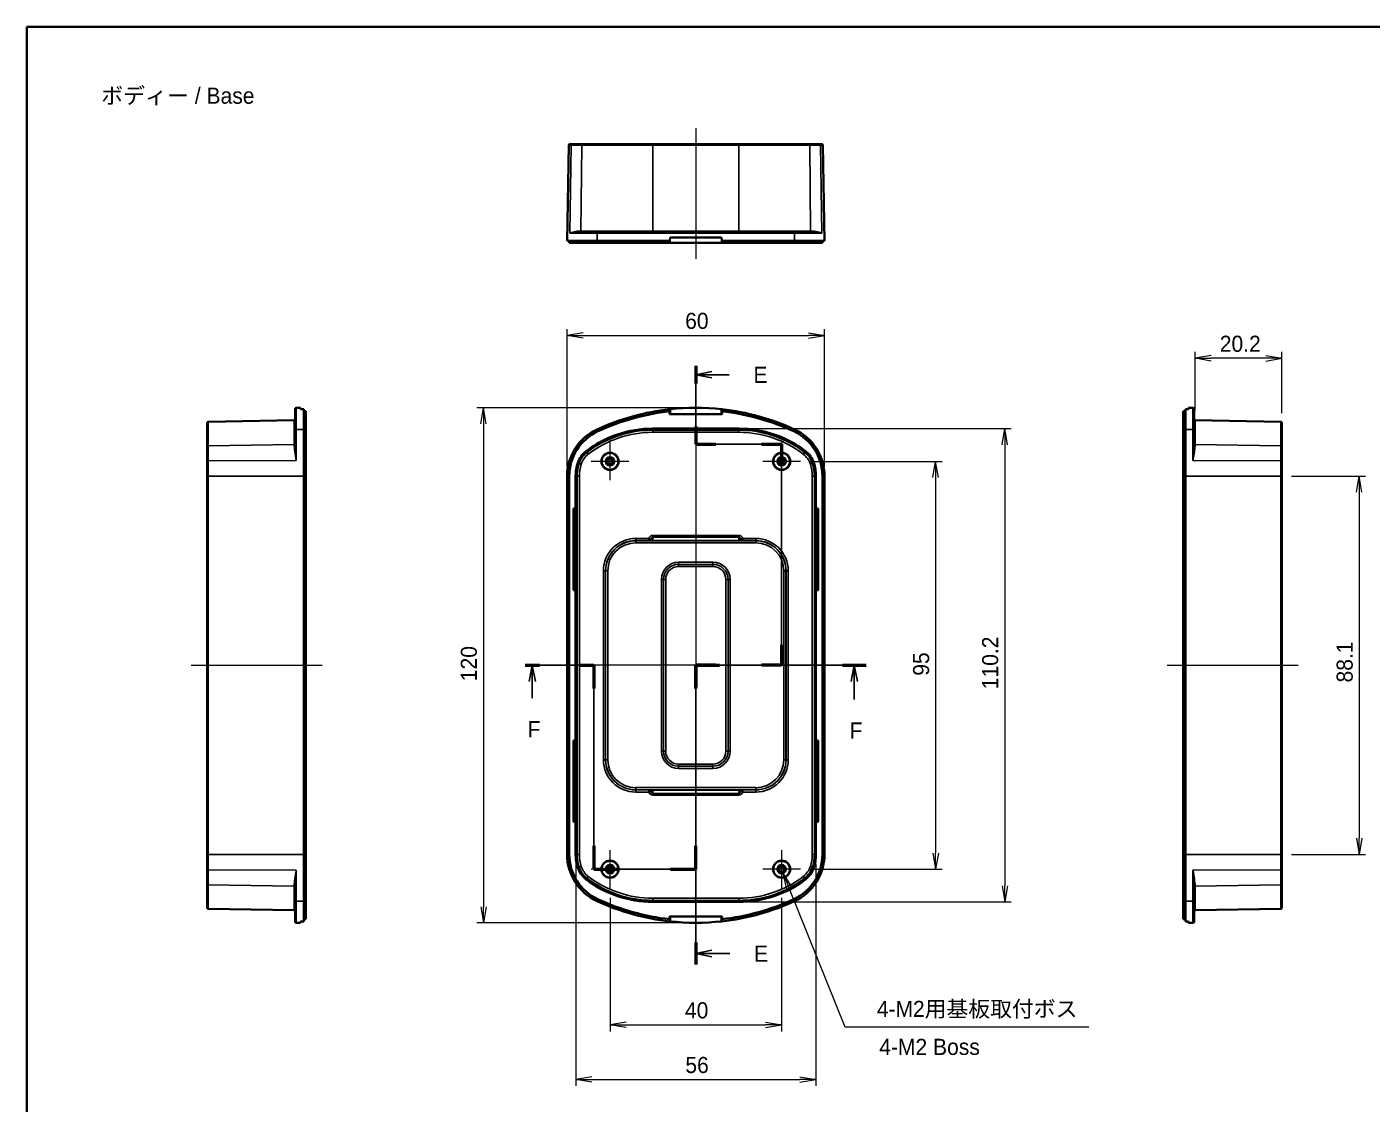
# Model space of a CAD drawing. Header units: millimetres. Extents: x 204 to 2721, y 201 to 622.
# Drawn here: x 1798.2 to 2111.7, y 371.3 to 622.2 of the extents above; entities that cross this region are included whole.
import ezdxf

# ---------------------------------------------------------------- set-up
doc = ezdxf.new("R2010")
doc.units = ezdxf.units.MM
doc.header["$LTSCALE"] = 1.5
doc.layers.get('Defpoints').update_dxf_attribs({"lineweight": 25})
for name, color, linetype, lineweight in [('Border (ISO)', 7, 'Continuous', 35), ('Center Mark (ISO)', 131, 'Continuous', 18), ('Centerline (ISO)', 131, 'Continuous', 18), ('Dimension (ISO)', 7, 'Continuous', 18), ('Section Line (ISO)', 7, 'Continuous', 25), ('Symbol (ISO)', 7, 'Continuous', 18), ('Visible (ISO)', 7, 'Continuous', 35), ('Visible Narrow (ISO)', 7, 'Continuous', 25)]:
    doc.layers.add(name, color=color, linetype=linetype, lineweight=lineweight)
doc.styles.add('Note Text (TK)', font='MS PGothic.ttf')
doc.dimstyles.new('Default - Method 1b (TK)', dxfattribs={"dimscale": 1.5, "dimtxt": 2.5, "dimasz": 2.5, "dimexe": 1, "dimexo": 1.5, "dimgap": 1, "dimtad": 1, "dimtoh": 1, "dimdsep": 46, "dimtxsty": 'Note Text (TK)', "dimblk": 'OPEN', "dimcen": 0.09, "dimdle": 5, "dimclrd": 100, "dimclre": 100, "dimclrt": 7, "dimadec": 1, "dimazin": 1, "dimtfac": 1, "dimtmove": 0, "dimatfit": 3, "dimldrblk": 'OPEN', "dimfxl": 1, "dimtolj": 1, "dimlwd": -1, "dimlwe": -1, "dimarcsym": 0})

# ---------------------------------------------------------------- blocks, each defined once
blk = doc.blocks.new('図面枠 tk図枠')
at = {"layer": 'Border (ISO)'}
for q in [(405.5, 289), (14.5, 8)]:
    blk.add_line((14.5, 289), q, dxfattribs=at)
blk = doc.blocks.new('_Open')
at = {"color": 0, "linetype": 'ByBlock', "lineweight": -2}
for p, q in [((-1, 0.167), (0, 0)), ((-1, -0.167), (0, 0)), ((0, 0), (-1, 0))]:
    blk.add_line(p, q, dxfattribs=at)
blk = doc.blocks.new('*D151')
at = {"layer": 'Defpoints', "color": 0}
for p in [(1984.13, 550.32), (1924.14, 517.55), (1984.13, 517.55)]:
    blk.add_point(p, dxfattribs=at)
at = {"layer": 'Dimension (ISO)', "color": 100}
for p, q in [((1924.14, 519.8), (1924.14, 551.82)), ((1984.13, 519.8), (1984.13, 551.82)), ((1927.89, 550.32), (1980.38, 550.32))]:
    blk.add_line(p, q, dxfattribs=at)
at = {"layer": 'Dimension (ISO)', "color": 100, "xscale": 3.75, "yscale": 3.75, "zscale": 3.75, "rotation": 180}
blk.add_blockref('_Open', (1924.14, 550.32), dxfattribs=at)
at = {"layer": 'Dimension (ISO)', "color": 100, "xscale": 3.75, "yscale": 3.75, "zscale": 3.75}
blk.add_blockref('_Open', (1984.13, 550.32), dxfattribs=at)
at = {"layer": 'Dimension (ISO)', "color": 7, "insert": (1951.65, 553.7), "char_height": 3.75, "attachment_point": 4, "style": 'Note Text (TK)'}
blk.add_mtext('\\A1;60', dxfattribs=at)
blk = doc.blocks.new('*D152')
at = {"layer": 'Defpoints', "color": 0}
for p in [(1954.14, 533.48), (1904.64, 413.52), (1954.14, 413.52)]:
    blk.add_point(p, dxfattribs=at)
at = {"layer": 'Dimension (ISO)', "color": 100}
for p, q in [((1951.89, 533.48), (1903.14, 533.48)), ((1904.64, 529.73), (1904.64, 417.27)), ((1951.89, 413.52), (1903.14, 413.52))]:
    blk.add_line(p, q, dxfattribs=at)
at = {"layer": 'Dimension (ISO)', "color": 100, "xscale": 3.75, "yscale": 3.75, "zscale": 3.75}
for p, rotation in [((1904.64, 533.48), 90), ((1904.64, 413.52), 270)]:
    blk.add_blockref('_Open', p, dxfattribs=dict(at, rotation=rotation))
at = {"layer": 'Dimension (ISO)', "color": 7, "insert": (1901.26, 469.79), "char_height": 3.75, "attachment_point": 4, "rotation": 90, "style": 'Note Text (TK)'}
blk.add_mtext('\\A1;120', dxfattribs=at)
blk = doc.blocks.new('*D153')
at = {"layer": 'Defpoints', "color": 0}
for p in [(1964.16, 528.63), (1964.16, 418.37), (2026.13, 418.37)]:
    blk.add_point(p, dxfattribs=at)
at = {"layer": 'Dimension (ISO)', "color": 100}
for p, q in [((1966.41, 528.63), (2027.63, 528.63)), ((2026.13, 524.88), (2026.13, 422.12)), ((1966.41, 418.37), (2027.63, 418.37))]:
    blk.add_line(p, q, dxfattribs=at)
at = {"layer": 'Dimension (ISO)', "color": 100, "xscale": 3.75, "yscale": 3.75, "zscale": 3.75}
for p, rotation in [((2026.13, 528.63), 90), ((2026.13, 418.37), 270)]:
    blk.add_blockref('_Open', p, dxfattribs=dict(at, rotation=rotation))
at = {"layer": 'Dimension (ISO)', "color": 7, "insert": (2022.76, 467.92), "char_height": 3.75, "attachment_point": 4, "rotation": 90, "style": 'Note Text (TK)'}
blk.add_mtext('\\A1;110.2', dxfattribs=at)
blk = doc.blocks.new('*D154')
at = {"layer": 'Defpoints', "color": 0}
for p in [(1926.14, 429.45), (1982.14, 429.45), (1982.14, 377)]:
    blk.add_point(p, dxfattribs=at)
at = {"layer": 'Dimension (ISO)', "color": 100}
for p, q in [((1926.14, 427.2), (1926.14, 375.5)), ((1982.14, 427.2), (1982.14, 375.5)), ((1929.89, 377), (1978.39, 377))]:
    blk.add_line(p, q, dxfattribs=at)
at = {"layer": 'Dimension (ISO)', "color": 100, "xscale": 3.75, "yscale": 3.75, "zscale": 3.75, "rotation": 180}
blk.add_blockref('_Open', (1926.14, 377), dxfattribs=at)
at = {"layer": 'Dimension (ISO)', "color": 100, "xscale": 3.75, "yscale": 3.75, "zscale": 3.75}
blk.add_blockref('_Open', (1982.14, 377), dxfattribs=at)
at = {"layer": 'Dimension (ISO)', "color": 7, "insert": (1951.7, 380.37), "char_height": 3.75, "attachment_point": 4, "style": 'Note Text (TK)'}
blk.add_mtext('\\A1;56', dxfattribs=at)
blk = doc.blocks.new('*D155')
at = {"layer": 'Defpoints', "color": 0}
for p in [(1973.76, 426.93), (1974.51, 425.07)]:
    blk.add_point(p, dxfattribs=at)
at = {"layer": 'Dimension (ISO)', "color": 100}
for p, q in [((1974, 426), (1974.27, 426)), ((1974.14, 425.86), (1974.14, 426.13)), ((1988.97, 389.22), (1975.91, 421.59)), ((2045.76, 389.22), (1988.97, 389.22))]:
    blk.add_line(p, q, dxfattribs=at)
at = {"layer": 'Dimension (ISO)', "color": 100, "xscale": 3.75, "yscale": 3.75, "zscale": 3.75, "rotation": 111.9615556118573}
blk.add_blockref('_Open', (1974.51, 425.07), dxfattribs=at)
at = {"layer": 'Dimension (ISO)', "color": 7, "insert": (1994.98, 393.25), "char_height": 3.75, "attachment_point": 4, "style": 'Note Text (TK)'}
blk.add_mtext('\\A1; \\fMS PGothic|b0|i0;{\\H3.7310;4-M2用基板取付ボス}', dxfattribs=at)
blk = doc.blocks.new('*D156')
at = {"layer": 'Defpoints', "color": 0}
for p in [(2070.49, 545), (2070.49, 530.58), (2090.74, 529.98)]:
    blk.add_point(p, dxfattribs=at)
at = {"layer": 'Dimension (ISO)', "color": 100}
for p, q in [((2070.49, 532.83), (2070.49, 546.5)), ((2090.74, 532.23), (2090.74, 546.5)), ((2086.99, 545), (2074.24, 545))]:
    blk.add_line(p, q, dxfattribs=at)
at = {"layer": 'Dimension (ISO)', "color": 100, "xscale": 3.75, "yscale": 3.75, "zscale": 3.75, "rotation": 180}
blk.add_blockref('_Open', (2070.49, 545), dxfattribs=at)
at = {"layer": 'Dimension (ISO)', "color": 100, "xscale": 3.75, "yscale": 3.75, "zscale": 3.75}
blk.add_blockref('_Open', (2090.74, 545), dxfattribs=at)
at = {"layer": 'Dimension (ISO)', "color": 7, "insert": (2076.25, 548.37), "char_height": 3.75, "attachment_point": 4, "style": 'Note Text (TK)'}
blk.add_mtext('\\A1;20.2', dxfattribs=at)
blk = doc.blocks.new('*D157')
at = {"layer": 'Defpoints', "color": 0}
for p in [(2090.74, 517.55), (2090.74, 429.45), (2108.74, 429.45)]:
    blk.add_point(p, dxfattribs=at)
at = {"layer": 'Dimension (ISO)', "color": 100}
for p, q in [((2092.99, 517.55), (2110.24, 517.55)), ((2108.74, 513.8), (2108.74, 433.2)), ((2092.99, 429.45), (2110.24, 429.45))]:
    blk.add_line(p, q, dxfattribs=at)
at = {"layer": 'Dimension (ISO)', "color": 100, "xscale": 3.75, "yscale": 3.75, "zscale": 3.75}
for p, rotation in [((2108.74, 517.55), 90), ((2108.74, 429.45), 270)]:
    blk.add_blockref('_Open', p, dxfattribs=dict(at, rotation=rotation))
at = {"layer": 'Dimension (ISO)', "color": 7, "insert": (2105.37, 469.49), "char_height": 3.75, "attachment_point": 4, "rotation": 90, "style": 'Note Text (TK)'}
blk.add_mtext('\\A1;88.1', dxfattribs=at)
blk = doc.blocks.new('*D166')
at = {"layer": 'Defpoints', "color": 0}
for p in [(1978.53, 521), (1978.53, 426), (2010.03, 426)]:
    blk.add_point(p, dxfattribs=at)
at = {"layer": 'Dimension (ISO)', "color": 100}
for p, q in [((1980.78, 521), (2011.53, 521)), ((2010.03, 517.25), (2010.03, 429.75)), ((1980.78, 426), (2011.53, 426))]:
    blk.add_line(p, q, dxfattribs=at)
at = {"layer": 'Dimension (ISO)', "color": 100, "xscale": 3.75, "yscale": 3.75, "zscale": 3.75}
for p, rotation in [((2010.03, 521), 90), ((2010.03, 426), 270)]:
    blk.add_blockref('_Open', p, dxfattribs=dict(at, rotation=rotation))
at = {"layer": 'Dimension (ISO)', "color": 7, "insert": (2006.66, 471.06), "char_height": 3.75, "attachment_point": 4, "rotation": 90, "style": 'Note Text (TK)'}
blk.add_mtext('\\A1;95', dxfattribs=at)
blk = doc.blocks.new('*D167')
at = {"layer": 'Defpoints', "color": 0}
for p in [(1934.14, 421.61), (1974.14, 421.61), (1974.14, 389.73)]:
    blk.add_point(p, dxfattribs=at)
at = {"layer": 'Dimension (ISO)', "color": 100}
for p, q in [((1934.14, 419.36), (1934.14, 388.23)), ((1974.14, 419.36), (1974.14, 388.23)), ((1937.89, 389.73), (1970.39, 389.73))]:
    blk.add_line(p, q, dxfattribs=at)
at = {"layer": 'Dimension (ISO)', "color": 100, "xscale": 3.75, "yscale": 3.75, "zscale": 3.75, "rotation": 180}
blk.add_blockref('_Open', (1934.14, 389.73), dxfattribs=at)
at = {"layer": 'Dimension (ISO)', "color": 100, "xscale": 3.75, "yscale": 3.75, "zscale": 3.75}
blk.add_blockref('_Open', (1974.14, 389.73), dxfattribs=at)
at = {"layer": 'Dimension (ISO)', "color": 7, "insert": (1951.6, 393.1), "char_height": 3.75, "attachment_point": 4, "style": 'Note Text (TK)'}
blk.add_mtext('\\A1;40', dxfattribs=at)
blk = doc.blocks.new('2dTransSection4')
at = {"layer": 'Section Line (ISO)', "linetype": 'Continuous'}
for p, q in [((118.43, 236.35), (118.43, 224.23)), ((120.93, 235.49), (118.43, 234.99)), ((120.93, 234.99), (118.43, 234.99)), ((118.43, 234.99), (120.93, 234.49)), ((123.6, 234.99), (120.93, 234.99)), ((118.43, 224.23), (131.76, 224.23)), ((131.76, 224.23), (131.76, 189.87)), ((131.76, 189.87), (118.43, 189.87)), ((118.43, 189.87), (118.43, 143.42)), ((120.93, 145.61), (118.43, 145.11)), ((120.93, 145.11), (118.43, 145.11)), ((118.43, 145.11), (120.93, 144.61)), ((123.7, 145.11), (120.93, 145.11))]:
    blk.add_line(p, q, dxfattribs=at)
at = {"layer": 'Section Line (ISO)', "linetype": 'Continuous', "lineweight": 50}
for p, q in [((118.43, 236.35), (118.43, 233.64)), ((118.43, 226.93), (118.43, 224.23)), ((118.43, 224.23), (121.54, 224.23)), ((128.65, 224.23), (131.76, 224.23)), ((131.76, 224.23), (131.76, 221.03)), ((131.76, 193.06), (131.76, 189.87)), ((121.54, 189.87), (118.43, 189.87)), ((118.43, 189.87), (118.43, 186.48)), ((131.76, 189.87), (128.65, 189.87)), ((118.43, 146.8), (118.43, 143.42))]:
    blk.add_line(p, q, dxfattribs=at)
at = {"layer": 'Section Line (ISO)', "char_height": 2.5, "attachment_point": 7, "style": 'Note Text (TK)'}
for insert in [(127.38, 233.72), (127.48, 143.84)]:
    blk.add_mtext('E', dxfattribs=dict(at, insert=insert))
blk = doc.blocks.new('2dTransSection5')
at = {"layer": 'Section Line (ISO)', "linetype": 'Continuous'}
for p, q in [((91.91, 189.87), (102.58, 189.87)), ((93.02, 189.87), (92.52, 187.37)), ((93.02, 187.37), (93.02, 189.87)), ((93.52, 187.37), (93.02, 189.87)), ((102.58, 189.87), (102.58, 158.2)), ((118.43, 158.2), (118.43, 189.87)), ((118.43, 189.87), (144.89, 189.87)), ((143.05, 189.87), (142.55, 187.37)), ((143.05, 187.37), (143.05, 189.87)), ((143.55, 187.37), (143.05, 189.87)), ((93.02, 184.75), (93.02, 187.37)), ((143.05, 184.54), (143.05, 187.37)), ((102.58, 158.2), (118.43, 158.2))]:
    blk.add_line(p, q, dxfattribs=at)
at = {"layer": 'Section Line (ISO)', "linetype": 'Continuous', "lineweight": 50}
for p, q in [((91.91, 189.87), (94.13, 189.87)), ((100.35, 189.87), (102.58, 189.87)), ((102.58, 189.87), (102.58, 186.26)), ((118.43, 186.26), (118.43, 189.87)), ((118.43, 189.87), (122.12, 189.87)), ((141.2, 189.87), (144.89, 189.87)), ((102.58, 161.81), (102.58, 158.2)), ((118.43, 158.2), (118.43, 161.81)), ((102.58, 158.2), (106.53, 158.2)), ((114.48, 158.2), (118.43, 158.2))]:
    blk.add_line(p, q, dxfattribs=at)
at = {"layer": 'Section Line (ISO)', "char_height": 2.5, "attachment_point": 7, "style": 'Note Text (TK)'}
for insert in [(92.31, 178.7), (142.33, 178.49)]:
    blk.add_mtext('F', dxfattribs=dict(at, insert=insert))

msp = doc.modelspace()

# ---------------------------------------------------------------- linework, layer by layer
at = {"layer": 'Center Mark (ISO)', "linetype": 'Continuous'}
for p, q in [((1934.135, 525.393), (1934.135, 516.606)), ((1974.135, 525.393), (1974.135, 516.606)), ((1938.528, 520.999), (1929.742, 520.999)), ((1978.528, 520.999), (1969.742, 520.999)), ((1934.135, 430.393), (1934.135, 421.606)), ((1974.135, 430.393), (1974.135, 421.606)), ((1938.528, 425.999), (1929.742, 425.999)), ((1978.528, 425.999), (1969.742, 425.999))]:
    msp.add_line(p, q, dxfattribs=at)
at = {"layer": 'Centerline (ISO)', "linetype": 'Continuous'}
for p, q in [((1954.135, 598.651), (1954.135, 568.151)), ((1954.135, 537.249), (1954.135, 409.749)), ((1836.527, 473.499), (1867.027, 473.499)), ((1987.885, 473.499), (1920.385, 473.499)), ((2063.99, 473.499), (2094.49, 473.499))]:
    msp.add_line(p, q, dxfattribs=at)
at = {"layer": 'Visible (ISO)'}
for p, q in [((1924.144, 572.401), (1924.532, 594.655)), ((1924.782, 594.901), (1925.333, 594.901)), ((1925.333, 594.901), (1927.739, 594.901)), ((1927.739, 594.901), (1944.112, 594.901)), ((1964.158, 594.901), (1944.112, 594.901)), ((1964.158, 594.901), (1980.531, 594.901)), ((1980.531, 594.901), (1982.937, 594.901)), ((1982.937, 594.901), (1983.488, 594.901)), ((1984.126, 572.401), (1983.738, 594.655)), ((1927.154, 574.401), (1931.233, 574.401)), ((1931.233, 574.401), (1977.037, 574.401)), ((1977.037, 574.401), (1981.116, 574.401)), ((1931.116, 572.401), (1924.144, 572.401)), ((1924.635, 571.901), (1924.635, 572.401)), ((1924.635, 571.901), (1931.321, 571.901)), ((1948.07, 572.401), (1931.116, 572.401)), ((1931.321, 571.901), (1948.026, 571.901)), ((1948.07, 572.401), (1948.026, 571.901)), ((1948.026, 571.901), (1960.244, 571.901)), ((1948.135, 573.151), (1948.07, 572.401)), ((1960.135, 573.151), (1948.135, 573.151)), ((1960.201, 572.401), (1960.135, 573.151)), ((1960.244, 571.901), (1960.201, 572.401)), ((1977.155, 572.401), (1960.201, 572.401)), ((1960.244, 571.901), (1976.949, 571.901)), ((1976.949, 571.901), (1983.635, 571.901)), ((1984.126, 572.401), (1977.155, 572.401)), ((1983.635, 571.901), (1983.635, 572.401)), ((1860.777, 528.186), (1860.777, 533.21)), ((1861.023, 533.46), (1862.027, 533.478)), ((1862.027, 533.478), (1862.027, 533.149)), ((1862.777, 533.155), (1862.777, 528.441)), ((1948.07, 532.661), (1948.07, 533.155)), ((1948.135, 531.999), (1948.135, 533.149)), ((1960.135, 533.149), (1960.135, 531.999)), ((1960.201, 533.155), (1960.201, 532.661)), ((2068.24, 528.441), (2068.24, 533.155)), ((2069.995, 533.46), (2068.99, 533.478)), ((2068.99, 533.149), (2068.99, 533.478)), ((2070.24, 533.21), (2070.24, 528.186)), ((1840.277, 524.445), (1840.277, 529.981)), ((1840.523, 530.231), (1860.531, 530.58)), ((1863.277, 527.995), (1863.277, 532.656)), ((1948.026, 531.999), (1948.026, 532.656)), ((1948.026, 531.999), (1960.244, 531.999)), ((1960.244, 532.656), (1960.244, 531.999)), ((2067.74, 532.656), (2067.74, 527.995)), ((2090.495, 530.231), (2070.486, 530.58)), ((2090.74, 529.981), (2090.74, 524.445)), ((1860.777, 525.066), (1860.777, 528.186)), ((1862.777, 528.441), (1862.777, 517.551)), ((1863.277, 517.551), (1863.277, 527.995)), ((1944.112, 528.628), (1964.158, 528.628)), ((2067.74, 527.995), (2067.74, 517.551)), ((2068.24, 517.551), (2068.24, 528.441)), ((2070.24, 528.186), (2070.24, 525.066)), ((1840.277, 521.045), (1840.277, 524.445)), ((2090.74, 524.445), (2090.74, 521.045)), ((1840.277, 517.551), (1840.277, 521.045)), ((2090.74, 521.045), (2090.74, 517.551)), ((1840.277, 517.551), (1840.277, 429.448)), ((1862.777, 429.448), (1862.777, 517.551)), ((1863.277, 517.551), (1863.277, 429.448)), ((1924.144, 429.448), (1924.144, 517.551)), ((1924.635, 517.551), (1924.635, 429.448)), ((1926.135, 509.999), (1926.135, 517.551)), ((1982.135, 517.551), (1982.135, 509.999)), ((1983.635, 429.448), (1983.635, 517.551)), ((1984.126, 517.551), (1984.126, 429.448)), ((2067.74, 429.448), (2067.74, 517.551)), ((2068.24, 517.551), (2068.24, 429.448)), ((2090.74, 429.448), (2090.74, 517.551)), ((1925.635, 490.999), (1925.635, 509.999)), ((1925.635, 509.999), (1926.135, 509.999)), ((1926.135, 509.999), (1926.16, 509.999)), ((1926.16, 509.999), (1926.18, 509.999)), ((1926.16, 509.999), (1926.16, 490.999)), ((1926.18, 509.999), (1926.18, 490.999)), ((1982.09, 490.999), (1982.09, 509.999)), ((1982.09, 509.999), (1982.111, 509.999)), ((1982.111, 509.999), (1982.135, 509.999)), ((1982.111, 509.999), (1982.111, 490.999)), ((1982.135, 509.999), (1982.635, 509.999)), ((1982.635, 509.999), (1982.635, 490.999)), ((1926.135, 490.999), (1925.635, 490.999)), ((1926.135, 455.999), (1926.135, 490.999)), ((1926.16, 490.999), (1926.135, 490.999)), ((1926.18, 490.999), (1926.16, 490.999)), ((1982.111, 490.999), (1982.09, 490.999)), ((1982.135, 490.999), (1982.111, 490.999)), ((1982.135, 490.999), (1982.135, 455.999)), ((1982.635, 490.999), (1982.135, 490.999)), ((1925.635, 436.999), (1925.635, 455.999)), ((1925.635, 455.999), (1926.135, 455.999)), ((1926.135, 455.999), (1926.16, 455.999)), ((1926.16, 455.999), (1926.18, 455.999)), ((1926.16, 455.999), (1926.16, 436.999)), ((1926.18, 455.999), (1926.18, 436.999)), ((1982.09, 436.999), (1982.09, 455.999)), ((1982.09, 455.999), (1982.111, 455.999)), ((1982.111, 455.999), (1982.135, 455.999)), ((1982.111, 455.999), (1982.111, 436.999)), ((1982.135, 455.999), (1982.635, 455.999)), ((1982.635, 455.999), (1982.635, 436.999)), ((1926.135, 436.999), (1925.635, 436.999)), ((1926.135, 429.448), (1926.135, 436.999)), ((1926.16, 436.999), (1926.135, 436.999)), ((1926.18, 436.999), (1926.16, 436.999)), ((1982.111, 436.999), (1982.09, 436.999)), ((1982.135, 436.999), (1982.111, 436.999)), ((1982.135, 436.999), (1982.135, 429.448)), ((1982.635, 436.999), (1982.135, 436.999)), ((1840.277, 425.954), (1840.277, 429.448)), ((1862.777, 429.448), (1862.777, 418.558)), ((1863.277, 419.004), (1863.277, 429.448)), ((2067.74, 429.448), (2067.74, 419.004)), ((2068.24, 418.558), (2068.24, 429.448)), ((2090.74, 429.448), (2090.74, 425.954)), ((1840.277, 422.554), (1840.277, 425.954)), ((2090.74, 425.954), (2090.74, 422.554)), ((1840.277, 417.018), (1840.277, 422.554)), ((1860.777, 418.813), (1860.777, 421.933)), ((2070.24, 421.933), (2070.24, 418.813)), ((2090.74, 422.554), (2090.74, 417.018)), ((1860.777, 413.789), (1860.777, 418.813)), ((1862.777, 418.558), (1862.777, 413.844)), ((1863.277, 414.343), (1863.277, 419.004)), ((1964.158, 418.371), (1944.112, 418.371)), ((2067.74, 419.004), (2067.74, 414.343)), ((2068.24, 413.844), (2068.24, 418.558)), ((2070.24, 418.813), (2070.24, 413.789)), ((1840.523, 416.768), (1860.531, 416.419)), ((1862.027, 413.85), (1862.027, 413.521)), ((1960.244, 414.999), (1948.026, 414.999)), ((1948.026, 414.343), (1948.026, 414.999)), ((1948.07, 413.844), (1948.07, 414.338)), ((1948.135, 413.85), (1948.135, 414.999)), ((1960.135, 414.999), (1960.135, 413.85)), ((1960.201, 414.338), (1960.201, 413.844)), ((1960.244, 414.999), (1960.244, 414.343)), ((2068.99, 413.521), (2068.99, 413.85)), ((2090.495, 416.768), (2070.486, 416.419)), ((1861.023, 413.539), (1862.027, 413.521)), ((2069.995, 413.539), (2068.99, 413.521))]:
    msp.add_line(p, q, dxfattribs=at)
for centre, radius in [((1934.135, 520.999), 2), ((1934.135, 520.999), 1.948), ((1934.135, 520.999), 1), ((1934.135, 520.999), 0.697), ((1934.135, 520.999), 0.643), ((1974.135, 520.999), 2), ((1974.135, 520.999), 1.948), ((1974.135, 520.999), 1), ((1974.135, 520.999), 0.697), ((1974.135, 520.999), 0.643), ((1934.135, 425.999), 2), ((1934.135, 425.999), 1.948), ((1934.135, 425.999), 1), ((1934.135, 425.999), 0.697), ((1934.135, 425.999), 0.643), ((1974.135, 425.999), 2), ((1974.135, 425.999), 1.948), ((1974.135, 425.999), 1), ((1974.135, 425.999), 0.697), ((1974.135, 425.999), 0.643)]:
    msp.add_circle(centre, radius, dxfattribs=at)
for centre, radius, start, end in [((1924.782, 594.651), 0.25, 90, 179), ((1983.488, 594.651), 0.25, 1, 90), ((1861.027, 533.21), 0.25, 91, 180), ((1954.135, 478.499), 54.991, 96.33269, 114.74652), ((1954.135, 478.499), 54.978, 83.73459, 96.26541), ((1954.135, 478.499), 54.991, 65.25348, 83.66731), ((2069.99, 533.21), 0.25, 0, 89), ((1840.527, 529.981), 0.25, 91, 180), ((1860.527, 530.83), 0.25, 271, 0), ((1954.135, 478.499), 54.5, 96.43629, 114.74652), ((1954.135, 478.499), 54.5, 96.39001, 96.43629), ((1954.135, 478.499), 54.5, 83.56371, 83.60999), ((1954.135, 478.499), 54.5, 65.25348, 83.56371), ((2070.49, 530.83), 0.25, 180, 269), ((2090.49, 529.981), 0.25, 0, 89), ((1936.135, 517.551), 11.991, 114.74652, 180), ((1936.135, 517.551), 11.5, 114.74652, 180), ((1944.112, 502.999), 25.628, 90, 127.36004), ((1964.158, 502.999), 25.628, 52.63996, 90), ((1972.135, 517.551), 11.5, 0, 65.25348), ((1972.135, 517.551), 11.991, 0, 65.25348), ((1936.135, 517.551), 10, 162.07428, 180), ((1931.976, 518.896), 5.628, 127.36004, 162.07428), ((1976.295, 518.896), 5.628, 17.92572, 52.63996), ((1972.135, 517.551), 10, 0, 17.92572), ((1936.135, 429.448), 11.991, 180, 245.25348), ((1936.135, 429.448), 11.5, 180, 245.25348), ((1936.135, 429.448), 10, 180, 197.92572), ((1931.976, 428.103), 5.628, 197.92572, 232.63996), ((1972.135, 429.448), 11.5, 294.74652, 0), ((1972.135, 429.448), 11.991, 294.74652, 0), ((1976.295, 428.103), 5.628, 307.36004, 342.07428), ((1972.135, 429.448), 10, 342.07428, 0), ((1944.112, 443.999), 25.628, 232.63996, 270), ((1964.158, 443.999), 25.628, 270, 307.36004), ((1840.527, 417.018), 0.25, 180, 269), ((1954.135, 468.499), 54.991, 245.25348, 263.66731), ((1954.135, 468.499), 54.5, 245.25348, 263.56371), ((1954.135, 468.499), 54.991, 276.33269, 294.74652), ((1954.135, 468.499), 54.5, 276.43629, 294.74652), ((2090.49, 417.018), 0.25, 271, 0), ((1860.527, 416.169), 0.25, 0, 89), ((1954.135, 468.499), 54.5, 263.56371, 263.60999), ((1954.135, 468.499), 54.978, 263.73459, 276.26541), ((1954.135, 468.499), 54.5, 276.39001, 276.43629), ((2070.49, 416.169), 0.25, 91, 180), ((1861.027, 413.789), 0.25, 180, 269), ((2069.99, 413.789), 0.25, 271, 0)]:
    msp.add_arc(centre, radius, start, end, dxfattribs=at)
for centre, major_axis, ratio, start_param, end_param in [((1921.175, 478.499), (-640.204, 0), 0.0857297, 4.8037342, 4.8049107), ((1942.96, 478.499), (56.011, 0), 0.9798953, 1.4782746, 1.4794511), ((1965.31, 478.499), (56.011, 0), 0.9798953, 1.6621416, 1.663318), ((2009.842, 478.499), (-640.204, 0), 0.0857297, 4.6198673, 4.6210437), ((1793.447, 478.499), (622.938, 0), 0.0874887, 1.4584619, 1.4592696), ((2137.57, 478.499), (622.938, 0), 0.0874887, 1.6823231, 1.6831308), ((1921.175, 468.499), (640.204, 0), 0.0857297, 4.6198673, 4.6210437), ((1793.447, 468.499), (-622.938, 0), 0.0874887, 1.6823231, 1.6831308), ((1942.96, 468.499), (-56.011, 0), 0.9798953, 1.6621416, 1.663318), ((1965.31, 468.499), (-56.011, 0), 0.9798953, 1.4782746, 1.4794511), ((2137.57, 468.499), (-622.938, 0), 0.0874887, 1.4584619, 1.4592696), ((2009.842, 468.499), (640.204, 0), 0.0857297, 4.8037342, 4.8049107)]:
    msp.add_ellipse(centre, major_axis=major_axis, ratio=ratio, start_param=start_param, end_param=end_param, dxfattribs=at)
at = {"layer": 'Visible Narrow (ISO)'}
for p, q in [((1925.096, 594.655), (1924.532, 594.655)), ((1924.755, 574.155), (1925.096, 594.655)), ((1927.588, 594.655), (1925.096, 594.655)), ((1927.588, 594.655), (1927.376, 574.647)), ((1944.112, 594.655), (1927.588, 594.655)), ((1944.112, 594.655), (1944.112, 594.901)), ((1944.112, 594.655), (1964.158, 594.655)), ((1944.112, 594.655), (1944.112, 574.647)), ((1964.158, 594.655), (1964.158, 594.901)), ((1980.683, 594.655), (1964.158, 594.655)), ((1964.158, 594.655), (1964.158, 574.647)), ((1983.175, 594.655), (1980.683, 594.655)), ((1980.683, 594.655), (1980.895, 574.647)), ((1983.738, 594.655), (1983.175, 594.655)), ((1983.175, 594.655), (1983.515, 574.155)), ((1931.128, 574.155), (1924.755, 574.155)), ((1927.308, 574.647), (1927.376, 574.647)), ((1927.376, 574.647), (1944.112, 574.647)), ((1931.116, 572.401), (1931.128, 574.155)), ((1977.142, 574.155), (1931.128, 574.155)), ((1944.112, 574.647), (1944.112, 574.401)), ((1964.158, 574.647), (1944.112, 574.647)), ((1964.158, 574.647), (1964.158, 574.401)), ((1964.158, 574.647), (1980.895, 574.647)), ((1983.515, 574.155), (1977.142, 574.155)), ((1977.155, 572.401), (1977.142, 574.155)), ((1980.895, 574.647), (1980.962, 574.647)), ((1931.321, 571.901), (1931.321, 572.401)), ((1976.949, 571.901), (1976.949, 572.401)), ((1861.023, 533.46), (1861.023, 528.413)), ((2069.995, 528.413), (2069.995, 533.46)), ((1840.523, 530.231), (1840.523, 524.644)), ((1860.531, 524.921), (1860.531, 530.58)), ((2070.486, 530.58), (2070.486, 524.921)), ((2090.495, 524.644), (2090.495, 530.231)), ((1862.777, 528.441), (1861.023, 528.413)), ((1861.023, 528.413), (1861.023, 521.232)), ((1863.277, 527.995), (1862.777, 527.995)), ((1944.112, 528.27), (1944.112, 528.628)), ((1944.112, 528.27), (1944.112, 527.77)), ((1964.158, 528.27), (1944.112, 528.27)), ((1944.112, 527.77), (1964.158, 527.77)), ((1964.158, 528.27), (1964.158, 528.628)), ((1964.158, 528.27), (1964.158, 527.77)), ((2067.74, 527.995), (2068.24, 527.995)), ((2068.24, 528.441), (2069.995, 528.413)), ((2069.995, 521.232), (2069.995, 528.413)), ((1840.523, 524.644), (1860.531, 524.921)), ((1840.523, 524.644), (1840.523, 521.122)), ((1860.531, 524.869), (1860.531, 524.921)), ((2070.486, 524.921), (2070.486, 524.869)), ((2090.495, 524.644), (2070.486, 524.921)), ((2090.495, 521.122), (2090.495, 524.644)), ((1861.023, 521.232), (1840.523, 521.122)), ((1840.523, 521.122), (1840.523, 517.551)), ((1926.961, 520.518), (1926.621, 520.629)), ((1926.961, 520.518), (1927.437, 520.365)), ((1928.778, 523.085), (1928.56, 523.37)), ((1928.778, 523.085), (1929.081, 522.688)), ((1979.493, 523.085), (1979.189, 522.688)), ((1979.493, 523.085), (1979.71, 523.37)), ((1981.309, 520.518), (1980.833, 520.365)), ((1981.309, 520.518), (1981.65, 520.629)), ((2090.495, 521.122), (2069.995, 521.232)), ((2090.495, 517.551), (2090.495, 521.122)), ((1840.523, 517.551), (1840.277, 517.551)), ((1840.523, 429.448), (1840.523, 517.551)), ((1862.777, 517.551), (1840.523, 517.551)), ((1863.277, 517.551), (1862.777, 517.551)), ((1926.493, 517.551), (1926.135, 517.551)), ((1926.493, 517.551), (1926.993, 517.551)), ((1926.493, 517.551), (1926.493, 429.448)), ((1926.993, 429.448), (1926.993, 517.551)), ((1981.277, 517.551), (1981.277, 429.448)), ((1981.777, 517.551), (1981.277, 517.551)), ((1982.135, 517.551), (1981.777, 517.551)), ((1981.777, 429.448), (1981.777, 517.551)), ((2067.74, 517.551), (2068.24, 517.551)), ((2068.24, 517.551), (2090.495, 517.551)), ((2090.495, 517.551), (2090.74, 517.551)), ((2090.495, 517.551), (2090.495, 429.448)), ((1943.179, 503.036), (1940.135, 503.036)), ((1940.135, 503.036), (1940.135, 502.536)), ((1940.135, 502.536), (1943.179, 502.536)), ((1940.135, 502.508), (1940.135, 502.536)), ((1968.135, 502.508), (1940.135, 502.508)), ((1940.135, 502.508), (1940.135, 502.008)), ((1940.135, 502.008), (1968.135, 502.008)), ((1943.179, 502.536), (1943.179, 503.036)), ((1943.637, 502.871), (1943.179, 503.036)), ((1964.181, 503.749), (1944.089, 503.749)), ((1944.089, 503.749), (1944.089, 503.329)), ((1944.099, 502.956), (1944.089, 503.329)), ((1944.089, 503.329), (1964.181, 503.329)), ((1944.109, 502.596), (1944.099, 502.956)), ((1944.109, 502.596), (1944.109, 502.516)), ((1964.161, 502.596), (1944.109, 502.596)), ((1944.109, 502.516), (1944.118, 502.516)), ((1944.118, 502.516), (1964.152, 502.516)), ((1964.152, 502.516), (1964.161, 502.516)), ((1964.171, 502.956), (1964.161, 502.596)), ((1964.161, 502.596), (1964.161, 502.516)), ((1964.181, 503.329), (1964.171, 502.956)), ((1964.181, 503.329), (1964.181, 503.749)), ((1965.092, 503.036), (1964.634, 502.871)), ((1968.135, 503.036), (1965.092, 503.036)), ((1965.092, 503.036), (1965.092, 502.536)), ((1965.092, 502.536), (1968.135, 502.536)), ((1968.135, 503.036), (1968.135, 502.536)), ((1968.135, 502.508), (1968.135, 502.536)), ((1968.135, 502.008), (1968.135, 502.508)), ((1932.598, 495.499), (1933.098, 495.499)), ((1932.598, 495.499), (1932.598, 451.499)), ((1933.098, 451.499), (1933.098, 495.499)), ((1933.127, 495.499), (1933.098, 495.499)), ((1933.626, 495.499), (1933.127, 495.499)), ((1933.127, 495.499), (1933.127, 451.499)), ((1933.626, 451.499), (1933.626, 495.499)), ((1958.135, 497.51), (1950.135, 497.51)), ((1950.135, 497.51), (1950.135, 497.01)), ((1950.135, 497.01), (1958.135, 497.01)), ((1950.135, 497.008), (1950.135, 497.01)), ((1958.135, 497.008), (1950.135, 497.008)), ((1950.135, 496.508), (1950.135, 497.008)), ((1950.135, 496.508), (1958.135, 496.508)), ((1958.135, 497.01), (1958.135, 497.51)), ((1958.135, 497.008), (1958.135, 497.01)), ((1958.135, 497.008), (1958.135, 496.508)), ((1974.644, 495.499), (1974.644, 451.499)), ((1974.644, 495.499), (1975.144, 495.499)), ((1975.144, 451.499), (1975.144, 495.499)), ((1975.144, 495.499), (1975.172, 495.499)), ((1975.672, 495.499), (1975.172, 495.499)), ((1975.172, 495.499), (1975.172, 451.499)), ((1975.672, 451.499), (1975.672, 495.499)), ((1946.125, 493.499), (1946.625, 493.499)), ((1946.125, 493.499), (1946.125, 453.499)), ((1946.625, 453.499), (1946.625, 493.499)), ((1946.627, 493.499), (1946.625, 493.499)), ((1947.126, 493.499), (1946.627, 493.499)), ((1946.627, 493.499), (1946.627, 453.499)), ((1947.126, 453.499), (1947.126, 493.499)), ((1961.144, 493.499), (1961.644, 493.499)), ((1961.144, 493.499), (1961.144, 453.499)), ((1961.644, 453.499), (1961.644, 493.499)), ((1961.644, 493.499), (1961.646, 493.499)), ((1962.146, 493.499), (1961.646, 493.499)), ((1961.646, 493.499), (1961.646, 453.499)), ((1962.146, 453.499), (1962.146, 493.499)), ((1932.598, 451.499), (1933.098, 451.499)), ((1933.127, 451.499), (1933.098, 451.499)), ((1933.626, 451.499), (1933.127, 451.499)), ((1946.125, 453.499), (1946.625, 453.499)), ((1946.627, 453.499), (1946.625, 453.499)), ((1947.126, 453.499), (1946.627, 453.499)), ((1961.144, 453.499), (1961.644, 453.499)), ((1961.644, 453.499), (1961.646, 453.499)), ((1962.146, 453.499), (1961.646, 453.499)), ((1974.644, 451.499), (1975.144, 451.499)), ((1975.144, 451.499), (1975.172, 451.499)), ((1975.672, 451.499), (1975.172, 451.499)), ((1950.135, 450.491), (1950.135, 449.991)), ((1958.135, 450.491), (1950.135, 450.491)), ((1950.135, 449.991), (1958.135, 449.991)), ((1950.135, 449.991), (1950.135, 449.989)), ((1950.135, 449.489), (1950.135, 449.989)), ((1958.135, 449.989), (1950.135, 449.989)), ((1950.135, 449.489), (1958.135, 449.489)), ((1958.135, 450.491), (1958.135, 449.991)), ((1958.135, 449.991), (1958.135, 449.989)), ((1958.135, 449.489), (1958.135, 449.989)), ((1968.135, 444.991), (1940.135, 444.991)), ((1940.135, 444.991), (1940.135, 444.491)), ((1940.135, 444.491), (1968.135, 444.491)), ((1940.135, 444.491), (1940.135, 444.463)), ((1940.135, 443.963), (1940.135, 444.463)), ((1943.179, 444.463), (1940.135, 444.463)), ((1940.135, 443.963), (1943.179, 443.963)), ((1943.179, 443.963), (1943.179, 444.463)), ((1943.179, 443.963), (1943.637, 444.128)), ((1944.089, 443.67), (1944.099, 444.043)), ((1944.089, 443.67), (1944.089, 443.25)), ((1964.181, 443.67), (1944.089, 443.67)), ((1944.089, 443.25), (1964.181, 443.25)), ((1944.099, 444.043), (1944.109, 444.403)), ((1944.109, 444.403), (1944.109, 444.483)), ((1944.118, 444.483), (1944.109, 444.483)), ((1944.109, 444.403), (1964.161, 444.403)), ((1964.152, 444.483), (1944.118, 444.483)), ((1964.161, 444.483), (1964.152, 444.483)), ((1964.161, 444.403), (1964.161, 444.483)), ((1964.161, 444.403), (1964.171, 444.043)), ((1964.171, 444.043), (1964.181, 443.67)), ((1964.181, 443.25), (1964.181, 443.67)), ((1964.634, 444.128), (1965.092, 443.963)), ((1968.135, 444.463), (1965.092, 444.463)), ((1965.092, 444.463), (1965.092, 443.963)), ((1965.092, 443.963), (1968.135, 443.963)), ((1968.135, 444.991), (1968.135, 444.491)), ((1968.135, 444.491), (1968.135, 444.463)), ((1968.135, 443.963), (1968.135, 444.463)), ((1840.523, 429.448), (1840.277, 429.448)), ((1840.523, 429.448), (1840.523, 425.877)), ((1862.777, 429.448), (1840.523, 429.448)), ((1863.277, 429.448), (1862.777, 429.448)), ((1926.493, 429.448), (1926.135, 429.448)), ((1926.993, 429.448), (1926.493, 429.448)), ((1926.961, 426.481), (1926.621, 426.37)), ((1926.961, 426.481), (1927.437, 426.634)), ((1981.309, 426.481), (1980.833, 426.634)), ((1981.777, 429.448), (1981.277, 429.448)), ((1981.309, 426.481), (1981.65, 426.37)), ((1981.777, 429.448), (1982.135, 429.448)), ((2067.74, 429.448), (2068.24, 429.448)), ((2068.24, 429.448), (2090.495, 429.448)), ((2090.495, 429.448), (2090.74, 429.448)), ((2090.495, 425.877), (2090.495, 429.448)), ((1840.523, 425.877), (1840.523, 422.355)), ((1840.523, 425.877), (1861.023, 425.767)), ((1861.023, 425.767), (1861.023, 418.586)), ((1928.778, 423.914), (1928.56, 423.629)), ((1928.778, 423.914), (1929.081, 424.311)), ((1979.493, 423.914), (1979.189, 424.311)), ((1979.493, 423.914), (1979.71, 423.629)), ((2090.495, 425.877), (2069.995, 425.767)), ((2069.995, 418.586), (2069.995, 425.767)), ((2090.495, 422.355), (2090.495, 425.877)), ((1840.523, 422.355), (1840.523, 416.768)), ((1840.523, 422.355), (1860.531, 422.078)), ((1860.531, 422.078), (1860.531, 422.13)), ((1860.531, 416.419), (1860.531, 422.078)), ((2090.495, 422.355), (2070.486, 422.078)), ((2070.486, 422.13), (2070.486, 422.078)), ((2070.486, 422.078), (2070.486, 416.419)), ((2090.495, 416.768), (2090.495, 422.355)), ((1861.023, 418.586), (1861.023, 413.539)), ((1862.777, 418.558), (1861.023, 418.586)), ((1863.277, 419.004), (1862.777, 419.004)), ((1964.158, 419.229), (1944.112, 419.229)), ((1944.112, 418.729), (1944.112, 419.229)), ((1944.112, 418.729), (1944.112, 418.371)), ((1944.112, 418.729), (1964.158, 418.729)), ((1964.158, 418.729), (1964.158, 419.229)), ((1964.158, 418.729), (1964.158, 418.371)), ((2067.74, 419.004), (2068.24, 419.004)), ((2068.24, 418.558), (2069.995, 418.586)), ((2069.995, 413.539), (2069.995, 418.586))]:
    msp.add_line(p, q, dxfattribs=at)
for centre, radius, start, end in [((1944.112, 502.999), 25.27, 90, 127.36004), ((1944.112, 502.999), 24.77, 90, 127.36004), ((1964.158, 502.999), 25.27, 52.63996, 90), ((1964.158, 502.999), 24.77, 52.63996, 90), ((1936.135, 517.551), 9.642, 162.07428, 180), ((1931.976, 518.896), 5.27, 127.36004, 162.07428), ((1931.976, 518.896), 4.77, 127.36004, 162.07428), ((1976.295, 518.896), 4.77, 17.92572, 52.63996), ((1976.295, 518.896), 5.27, 17.92572, 52.63996), ((1972.135, 517.551), 9.642, 0, 17.92572), ((1936.135, 517.551), 9.142, 162.07428, 180), ((1972.135, 517.551), 9.142, 0, 17.92572), ((1940.135, 495.499), 7.537, 90, 180), ((1940.135, 495.499), 7.037, 90, 180), ((1940.135, 495.499), 7.009, 90, 180), ((1940.135, 495.499), 6.509, 90, 180), ((1968.135, 495.499), 7.537, 0, 90), ((1968.135, 495.499), 7.037, 0, 90), ((1968.135, 495.499), 7.009, 0, 90), ((1968.135, 495.499), 6.509, 0, 90), ((1950.135, 493.499), 4.011, 90, 180), ((1950.135, 493.499), 3.511, 90, 180), ((1950.135, 493.499), 3.509, 90, 180), ((1950.135, 493.499), 3.009, 90, 180), ((1958.135, 493.499), 4.011, 0, 90), ((1958.135, 493.499), 3.511, 0, 90), ((1958.135, 493.499), 3.509, 0, 90), ((1958.135, 493.499), 3.009, 0, 90), ((1940.135, 451.499), 7.537, 180, 270), ((1940.135, 451.499), 7.037, 180, 270), ((1940.135, 451.499), 7.009, 180, 270), ((1940.135, 451.499), 6.509, 180, 270), ((1950.135, 453.499), 4.011, 180, 270), ((1950.135, 453.499), 3.511, 180, 270), ((1950.135, 453.499), 3.509, 180, 270), ((1950.135, 453.499), 3.009, 180, 270), ((1958.135, 453.499), 3.009, 270, 0), ((1958.135, 453.499), 3.509, 270, 0), ((1958.135, 453.499), 3.511, 270, 0), ((1958.135, 453.499), 4.011, 270, 0), ((1968.135, 451.499), 7.537, 270, 0), ((1968.135, 451.499), 7.037, 270, 0), ((1968.135, 451.499), 6.509, 270, 0), ((1968.135, 451.499), 7.009, 270, 0), ((1936.135, 429.448), 9.642, 180, 197.92572), ((1931.976, 428.103), 5.27, 197.92572, 232.63996), ((1936.135, 429.448), 9.142, 180, 197.92572), ((1931.976, 428.103), 4.77, 197.92572, 232.63996), ((1976.295, 428.103), 4.77, 307.36004, 342.07428), ((1976.295, 428.103), 5.27, 307.36004, 342.07428), ((1972.135, 429.448), 9.142, 342.07428, 0), ((1972.135, 429.448), 9.642, 342.07428, 0), ((1944.112, 443.999), 25.27, 232.63996, 270), ((1944.112, 443.999), 24.77, 232.63996, 270), ((1964.158, 443.999), 24.77, 270, 307.36004), ((1964.158, 443.999), 25.27, 270, 307.36004)]:
    msp.add_arc(centre, radius, start, end, dxfattribs=at)
for centre, major_axis, ratio, start_param, end_param in [((1925.333, 594.651), (0, 0.25), 0.9514563, 0, 1.553343), ((1927.739, 594.651), (0, 0.25), 0.6068216, 0, 1.553343), ((1980.531, 594.651), (0, 0.25), 0.6068216, 4.7298423, 6.2831853), ((1982.937, 594.651), (0, 0.25), 0.9514563, 4.7298423, 6.2831853), ((1927.154, 574.651), (0, -0.25), 0.6157606, 0, 1.553343), ((1927.224, 574.651), (0, -0.25), 0.6068216, 0, 1.553343), ((1931.233, 574.151), (0, 0.25), 0.4186047, 0, 1.553343), ((1977.037, 574.151), (0, 0.25), 0.4186047, 4.7298423, 6.2831853), ((1981.046, 574.651), (0, -0.25), 0.6068216, 4.7298423, 6.2831853), ((1981.116, 574.651), (0, -0.25), 0.6157606, 4.7298423, 6.2831853), ((1861.027, 528.186), (-0.25, 0), 0.9081686, 4.7298423, 6.2831853), ((2069.99, 528.186), (0.25, 0), 0.9081686, 0, 1.553343), ((1840.527, 524.445), (-0.25, 0), 0.7948381, 4.7298423, 6.2831853), ((1860.527, 525.12), (0.25, 0), 0.7948381, 4.7298423, 6.2831853), ((1860.527, 525.066), (0.25, 0), 0.7879333, 4.7298423, 6.2831853), ((2070.49, 525.12), (-0.25, 0), 0.7948381, 0, 1.553343), ((2070.49, 525.066), (-0.25, 0), 0.7879333, 0, 1.553343), ((2090.49, 524.445), (0.25, 0), 0.7948381, 0, 1.553343), ((1840.527, 521.045), (-0.25, 0), 0.3077838, 4.7298423, 6.2831853), ((2090.49, 521.045), (0.25, 0), 0.3077838, 0, 1.553343), ((1944.099, 502.559), (-0.032, 1.19), 0.8402063, 6.2604571, 7.4188261), ((1943.179, 503.036), (-0.036, -0.499), 0.9715235, 0.0737233, 1.3045325), ((1944.085, 502.55), (1, -0.001), 0.0330707, 3.5776688, 3.8037277), ((1943.296, 503.03), (-0.022, -0.5), 0.9270764, 0.0465724, 1.0935941), ((1944.085, 502.55), (1, -0.001), 0.0330707, 3.8037277, 4.7360378), ((1944.099, 502.559), (-0.021, 0.77), 0.6492825, 6.2604571, 7.4188261), ((1944.085, 503.049), (-0.488, 0.127), 0.8919915, 0.6886355, 0.9146944), ((1944.099, 502.535), (0.5, 0.014), 0.8402063, 1.5480682, 2.4803782), ((1944.085, 503.049), (-0.488, 0.127), 0.8919915, 0.9146944, 1.8470045), ((1944.118, 503.016), (0, 0.5), 0.0349101, 2.5686265, 3.1241394), ((1964.152, 503.016), (0, -0.5), 0.0349101, 0.0174533, 0.5729661), ((1964.185, 503.049), (-0.488, -0.127), 0.8919915, 1.2945882, 2.2268982), ((1964.185, 502.55), (1, 0.001), 0.0330707, 4.6887402, 5.6210502), ((1964.171, 502.535), (0.5, -0.014), 0.8402063, 0.6612144, 1.5935245), ((1964.172, 502.559), (0.032, 1.19), 0.8402063, 5.1475445, 6.3059135), ((1964.172, 502.559), (0.021, 0.77), 0.6492825, 5.1475445, 6.3059135), ((1964.185, 503.049), (-0.488, -0.127), 0.8919915, 2.2268982, 2.4529571), ((1964.974, 503.03), (0.022, -0.5), 0.9270764, 5.1895912, 6.2366129), ((1965.092, 503.036), (0.036, -0.499), 0.9715235, 4.9786528, 6.209462), ((1964.185, 502.55), (1, 0.001), 0.0330707, 5.6210502, 5.8471092), ((1944.085, 444.449), (-1, -0.001), 0.0330707, 5.6210502, 5.8471092), ((1943.179, 443.963), (-0.036, 0.499), 0.9715235, 4.9786528, 6.209462), ((1944.099, 444.44), (-0.032, -1.19), 0.8402063, 5.1475445, 6.3059135), ((1944.085, 444.449), (-1, -0.001), 0.0330707, 4.6887402, 5.6210502), ((1943.296, 443.969), (-0.022, 0.5), 0.9270764, 5.1895912, 6.2366129), ((1944.085, 443.95), (0.488, 0.127), 0.8919915, 2.2268982, 2.4529571), ((1944.099, 444.44), (-0.021, -0.77), 0.6492825, 5.1475445, 6.3059135), ((1944.085, 443.95), (0.488, 0.127), 0.8919915, 1.2945882, 2.2268982), ((1944.099, 444.464), (-0.5, 0.014), 0.8402063, 0.6612144, 1.5935245), ((1944.118, 443.983), (0, 0.5), 0.0349101, 0.0174533, 0.5729661), ((1964.152, 443.983), (0, -0.5), 0.0349101, 2.5686265, 3.1241394), ((1964.185, 444.449), (-1, 0.001), 0.0330707, 3.8037277, 4.7360378), ((1964.185, 443.95), (0.488, -0.127), 0.8919915, 0.9146944, 1.8470045), ((1964.171, 444.464), (-0.5, -0.014), 0.8402063, 1.5480682, 2.4803782), ((1964.172, 444.44), (0.021, -0.77), 0.6492825, 6.2604571, 7.4188261), ((1964.172, 444.44), (0.032, -1.19), 0.8402063, 6.2604571, 7.4188261), ((1964.974, 443.969), (0.022, 0.5), 0.9270764, 0.0465724, 1.0935941), ((1964.185, 443.95), (0.488, -0.127), 0.8919915, 0.6886355, 0.9146944), ((1965.092, 443.963), (0.036, 0.499), 0.9715235, 0.0737233, 1.3045325), ((1964.185, 444.449), (-1, 0.001), 0.0330707, 3.5776688, 3.8037277), ((1840.527, 425.954), (-0.25, 0), 0.3077838, 0, 1.553343), ((2090.49, 425.954), (0.25, 0), 0.3077838, 4.7298423, 6.2831853), ((1840.527, 422.554), (-0.25, 0), 0.7948381, 0, 1.553343), ((1860.527, 421.933), (0.25, 0), 0.7879333, 0, 1.553343), ((1860.527, 421.879), (0.25, 0), 0.7948381, 0, 1.553343), ((2070.49, 421.933), (-0.25, 0), 0.7879333, 4.7298423, 6.2831853), ((2070.49, 421.879), (-0.25, 0), 0.7948381, 4.7298423, 6.2831853), ((2090.49, 422.554), (0.25, 0), 0.7948381, 4.7298423, 6.2831853), ((1861.027, 418.813), (-0.25, 0), 0.9081686, 0, 1.553343), ((2069.99, 418.813), (0.25, 0), 0.9081686, 4.7298423, 6.2831853)]:
    msp.add_ellipse(centre, major_axis=major_axis, ratio=ratio, start_param=start_param, end_param=end_param, dxfattribs=at)
for points, knots in [([(1927.308, 574.647), (1926.732, 574.647), (1926.217, 574.578), (1925.347, 574.396), (1924.993, 574.275), (1924.755, 574.155)], [-0.46513102, -0.46513102, -0.46513102, -0.46513102, -0.2387136, -0.2387136, 0.00184825, 0.00184825, 0.00184825, 0.00184825]), ([(1924.755, 574.155), (1924.995, 574.215), (1925.332, 574.276), (1926.144, 574.367), (1926.62, 574.401), (1927.154, 574.401)], [-0.00184825, -0.00184825, -0.00184825, -0.00184825, 0.2387136, 0.2387136, 0.46513102, 0.46513102, 0.46513102, 0.46513102]), ([(1983.515, 574.155), (1983.4, 574.213), (1983.257, 574.272), (1982.922, 574.383), (1982.729, 574.435), (1982.514, 574.481), (1982.299, 574.528), (1982.061, 574.568), (1981.54, 574.627), (1981.259, 574.647), (1980.962, 574.647)], [-0.46697927, -0.46697927, -0.46697927, -0.46697927, -0.35023445, -0.35023445, -0.23348963, -0.23348963, -0.23348963, -0.11674482, -0.11674482, 0, 0, 0, 0]), ([(1981.116, 574.401), (1981.392, 574.401), (1981.652, 574.391), (1982.134, 574.362), (1982.356, 574.341), (1982.557, 574.318), (1982.757, 574.295), (1982.939, 574.269), (1983.26, 574.214), (1983.399, 574.184), (1983.515, 574.155)], [0, 0, 0, 0, 0.11674482, 0.11674482, 0.23348963, 0.23348963, 0.23348963, 0.35023445, 0.35023445, 0.46697927, 0.46697927, 0.46697927, 0.46697927]), ([(1860.531, 524.869), (1860.531, 524.419), (1860.6, 523.881), (1860.782, 522.663), (1860.903, 521.962), (1861.023, 521.232)], [-0.46513102, -0.46513102, -0.46513102, -0.46513102, -0.2387136, -0.2387136, 0.00184825, 0.00184825, 0.00184825, 0.00184825]), ([(1861.023, 521.232), (1860.963, 521.971), (1860.902, 522.687), (1860.811, 523.967), (1860.777, 524.551), (1860.777, 525.066)], [-0.00184825, -0.00184825, -0.00184825, -0.00184825, 0.2387136, 0.2387136, 0.46513102, 0.46513102, 0.46513102, 0.46513102]), ([(2070.24, 525.066), (2070.24, 524.8), (2070.231, 524.517), (2070.201, 523.921), (2070.181, 523.61), (2070.158, 523.288), (2070.134, 522.967), (2070.108, 522.632), (2070.053, 521.944), (2070.024, 521.59), (2069.995, 521.232)], [0, 0, 0, 0, 0.11674482, 0.11674482, 0.23348963, 0.23348963, 0.23348963, 0.35023445, 0.35023445, 0.46697927, 0.46697927, 0.46697927, 0.46697927]), ([(2069.995, 521.232), (2070.053, 521.586), (2070.111, 521.934), (2070.222, 522.605), (2070.274, 522.928), (2070.321, 523.235), (2070.367, 523.541), (2070.407, 523.834), (2070.467, 524.382), (2070.486, 524.637), (2070.486, 524.869)], [-0.46697927, -0.46697927, -0.46697927, -0.46697927, -0.35023445, -0.35023445, -0.23348963, -0.23348963, -0.23348963, -0.11674482, -0.11674482, 0, 0, 0, 0]), ([(1861.023, 425.767), (1860.965, 425.413), (1860.906, 425.065), (1860.795, 424.394), (1860.743, 424.071), (1860.697, 423.764), (1860.65, 423.458), (1860.61, 423.165), (1860.551, 422.617), (1860.531, 422.362), (1860.531, 422.13)], [-0.46697927, -0.46697927, -0.46697927, -0.46697927, -0.35023445, -0.35023445, -0.23348963, -0.23348963, -0.23348963, -0.11674482, -0.11674482, 0, 0, 0, 0]), ([(1860.777, 421.933), (1860.777, 422.199), (1860.787, 422.482), (1860.816, 423.078), (1860.837, 423.389), (1860.86, 423.711), (1860.883, 424.032), (1860.909, 424.367), (1860.964, 425.055), (1860.994, 425.409), (1861.023, 425.767)], [0, 0, 0, 0, 0.11674482, 0.11674482, 0.23348963, 0.23348963, 0.23348963, 0.35023445, 0.35023445, 0.46697927, 0.46697927, 0.46697927, 0.46697927]), ([(2070.486, 422.13), (2070.486, 422.58), (2070.417, 423.118), (2070.235, 424.336), (2070.114, 425.037), (2069.995, 425.767)], [-0.46513102, -0.46513102, -0.46513102, -0.46513102, -0.2387136, -0.2387136, 0.00184825, 0.00184825, 0.00184825, 0.00184825]), ([(2069.995, 425.767), (2070.054, 425.028), (2070.115, 424.312), (2070.206, 423.032), (2070.24, 422.448), (2070.24, 421.933)], [-0.00184825, -0.00184825, -0.00184825, -0.00184825, 0.2387136, 0.2387136, 0.46513102, 0.46513102, 0.46513102, 0.46513102])]:
    msp.add_open_spline(points, degree=3, knots=knots, dxfattribs=at)

# ---------------------------------------------------------------- block references
at = {"xscale": 1.5, "yscale": 1.5, "zscale": 1.5}
msp.add_blockref('図面枠 tk図枠', (1776.498, 188.698), dxfattribs=at)
at = {"layer": 'Section Line (ISO)', "xscale": 1.5, "yscale": 1.5, "zscale": 1.5}
for name in ['2dTransSection4', '2dTransSection5']:
    msp.add_blockref(name, (1776.498, 188.698), dxfattribs=at)

# ---------------------------------------------------------------- texts
at = {"layer": 'Symbol (ISO)', "color": 7, "char_height": 3.75, "attachment_point": 4, "line_spacing_factor": 1.5, "style": 'Note Text (TK)'}
for s, insert, width in [('\\fＭＳ Ｐゴシック|b0|i0;ボディー / Base', (1815.556, 605.979), 37.67544), ('\\fＭＳ Ｐゴシック|b0|i0;4-M2 Boss', (1996.882, 384.584), 38.19176)]:
    msp.add_mtext(s, dxfattribs=dict(at, insert=insert, width=width))

# ---------------------------------------------------------------- dimensions: what is measured, and where the dimension line sits
at = {"layer": 'Dimension (ISO)', "color": 100}
for base, p1, p2, angle, override, picture, middle in [((1984.126, 550.324), (1924.144, 517.551), (1984.126, 517.551), 180, {"dimgap": 1, "dimtoh": 0, "dimdec": 1, "dimtol": 0, "dimlim": 0, "dimtp": 0, "dimtm": 0, "dimtdec": 1, "dimtofl": 0, "dimatfit": 1}, '*D151', (1954.135, 550.324)), ((2070.486, 544.999), (2090.74, 529.981), (2070.486, 530.58), 180, {"dimgap": 1, "dimtoh": 0, "dimdec": 1, "dimlfac": 0.997316, "dimtol": 0, "dimlim": 0, "dimtp": 0, "dimtm": 0, "dimtdec": 1, "dimtofl": 0, "dimatfit": 1}, '*D156', (2080.613, 544.999)), ((1904.635, 413.521), (1954.135, 533.478), (1954.135, 413.521), 90, {"dimgap": 1, "dimtoh": 0, "dimdec": 1, "dimtol": 0, "dimlim": 0, "dimtp": 0, "dimtm": 0, "dimtdec": 1, "dimtofl": 0, "dimatfit": 1}, '*D152', (1904.635, 473.499)), ((2026.131, 418.371), (1964.158, 528.628), (1964.158, 418.371), 90, {"dimgap": 1, "dimtoh": 0, "dimdec": 1, "dimlfac": 0.999485, "dimtol": 0, "dimlim": 0, "dimtp": 0, "dimtm": 0, "dimtdec": 1, "dimtofl": 0, "dimatfit": 1}, '*D153', (2026.131, 473.499)), ((2010.035, 425.999), (1978.528, 520.999), (1978.528, 425.999), 90, {"dimgap": 1, "dimtoh": 0, "dimdec": 1, "dimtol": 0, "dimlim": 0, "dimtp": 0, "dimtm": 0, "dimtdec": 1, "dimtofl": 0, "dimatfit": 1}, '*D166', (2010.035, 473.499)), ((2108.74, 429.448), (2090.74, 517.551), (2090.74, 429.448), 90, {"dimgap": 1, "dimtoh": 0, "dimdec": 1, "dimtol": 0, "dimlim": 0, "dimtp": 0, "dimtm": 0, "dimtdec": 1, "dimtofl": 0, "dimatfit": 1}, '*D157', (2108.74, 473.499)), ((1982.135, 376.999), (1926.135, 429.448), (1982.135, 429.448), 180, {"dimgap": 1, "dimtoh": 0, "dimdec": 1, "dimtol": 0, "dimlim": 0, "dimtp": 0, "dimtm": 0, "dimtdec": 1, "dimtofl": 0, "dimatfit": 1}, '*D154', (1954.135, 376.999)), ((1974.135, 389.729), (1934.135, 421.606), (1974.135, 421.606), 180, {"dimgap": 1, "dimtoh": 0, "dimdec": 1, "dimtol": 0, "dimlim": 0, "dimtp": 0, "dimtm": 0, "dimtdec": 1, "dimtofl": 0, "dimatfit": 1}, '*D167', (1954.135, 389.729))]:
    dim = msp.add_linear_dim(base=base, p1=p1, p2=p2, angle=angle, dimstyle='Default - Method 1b (TK)', override=override, dxfattribs=at)
    dim.commit()
    dim.dimension.update_dxf_attribs({"geometry": picture, "text_midpoint": middle, "dimtype": 160})
dim = msp.add_diameter_dim_2p(p1=(1973.761, 426.927), p2=(1974.509, 425.072), text=' \\fMS PGothic|b0|i0;{\\H3.7310;4-M2用基板取付ボス}', dimstyle='Default - Method 1b (TK)', override={"dimgap": 1, "dimtih": 1, "dimdec": 2, "dimlfac": 1, "dimtol": 0, "dimlim": 0, "dimtp": 0, "dimtm": 0, "dimtdec": 2, "dimtofl": 0}, dxfattribs=at)
dim.commit()
dim.dimension.update_dxf_attribs({"geometry": '*D155', "text_midpoint": (2020.373, 389.222), "dimtype": 163})

doc.saveas('drawing.dxf')
